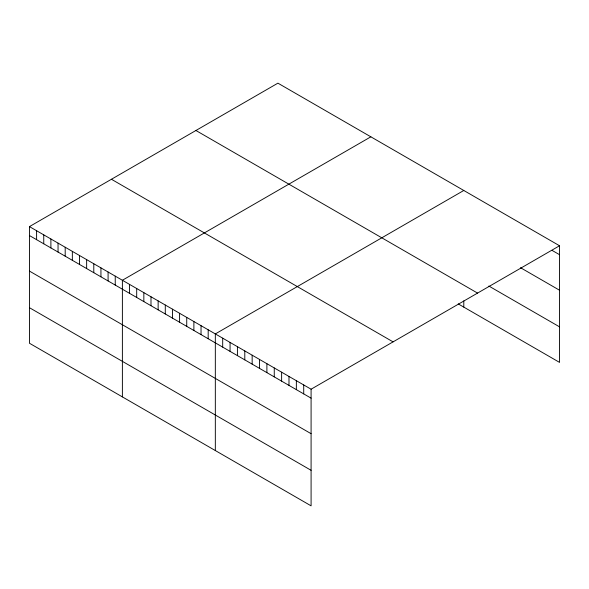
<?xml version="1.0" encoding="UTF-8"?>
<svg xmlns="http://www.w3.org/2000/svg" width="589" height="589" viewBox="0 0 589 589"><rect width="100%" height="100%" fill="white"/><g stroke="black" fill="none" stroke-linecap="round" stroke-linejoin="round"><path stroke-width="0.88" d="M29.45 226.603L311.088 389.204L311.088 505.841L29.45 343.24L29.45 226.603L277.912 83.159L559.55 245.76L559.55 362.397L458.235 303.902M370.856 136.817L122.387 280.261L122.387 396.898M463.793 190.475L215.331 333.919L215.331 450.556M311.088 389.204L559.55 245.76M552.188 250.45L559.55 254.698M520.514 267.7L559.55 290.237M488.841 286.033L559.55 326.858M195.923 130.493L477.554 293.094M111.446 179.27L393.077 341.87M29.45 235.548L311.088 398.149M29.45 271.087L311.088 433.688M29.45 307.701L311.088 470.302M463.793 300.891L463.793 307.112M303.718 384.956L303.718 393.894M296.355 380.7L296.355 389.646M288.985 376.452L288.985 385.39M281.623 372.196L281.623 381.142M274.26 367.941L274.26 376.886M266.891 363.693L266.891 372.631M259.528 359.437L259.528 368.383M252.158 355.189L252.158 364.127M244.796 350.934L244.796 359.872M237.426 346.678L237.426 355.623M230.063 342.43L230.063 351.368M222.694 338.174L222.694 347.12M208.182 329.796L208.182 338.734M201.033 325.665L201.033 334.611M193.884 321.542L193.884 330.481M186.735 317.412L186.735 326.358M179.586 313.282L179.586 322.227M172.437 309.159L172.437 318.097M165.288 305.028L165.288 313.974M158.139 300.905L158.139 309.843M150.99 296.775L150.99 305.713M143.841 292.645L143.841 301.59M136.692 288.522L136.692 297.46M129.536 284.391L129.536 293.337M115.238 276.138L115.238 285.076M108.089 272.008L108.089 280.953M100.94 267.885L100.94 276.823M93.791 263.754L93.791 272.692M86.642 259.624L86.642 268.569M79.493 255.501L79.493 264.439M72.344 251.37L72.344 260.316M65.195 247.24L65.195 256.186M58.046 243.117L58.046 252.055M50.897 238.987L50.897 247.932M43.748 234.864L43.748 243.802M36.599 230.733L36.599 239.679"/></g></svg>
